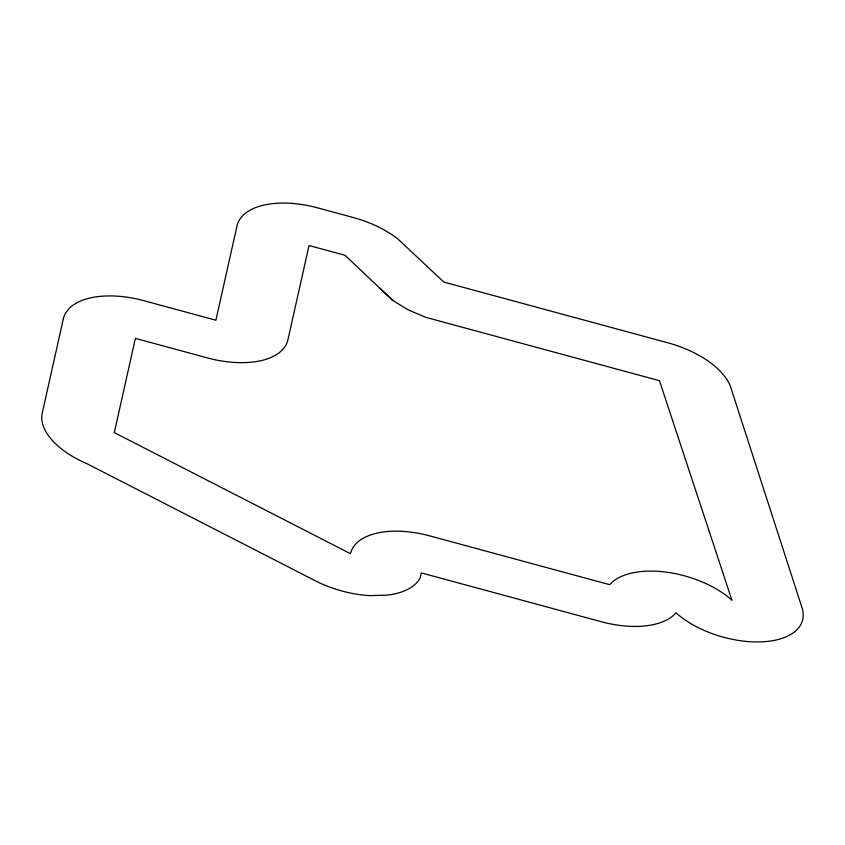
<?xml version="1.0" encoding="UTF-8"?>
<svg xmlns="http://www.w3.org/2000/svg" width="845" height="845" viewBox="0 0 845 845"><rect width="100%" height="100%" fill="white"/><g stroke="black" fill="none" stroke-linecap="round" stroke-linejoin="round"><path stroke-width="1.27" d="M392.682 300.366L408.082 309.819L425.922 317.371L659.459 380.683L731.928 600.203A73.409 37.919 16.1 0 0 609.72 584.687L429.587 535.846A73.409 37.919 16.1 0 0 350.474 553.697L114.297 432.608L135.401 338.38L207.447 357.91A74.677 38.574 16.1 0 0 287.934 339.753L309.038 245.515L345.056 255.285L392.682 300.366L379.648 288.029M63.343 318.84L42.25 413.078A74.677 38.574 16.1 0 0 87.5 463.968L315.407 580.811A74.043 38.247 16.1 0 0 370.078 595.63L387.316 595.134A74.043 38.247 16.1 0 0 420.197 577.779L421.296 572.899L601.418 621.74A73.409 37.919 16.1 0 0 675.979 612.826A73.409 37.919 16.1 0 0 760.151 641.894A73.409 37.919 16.1 0 0 802.486 609.16L731.548 389.83A74.994 38.733 16.1 0 0 667.941 342.827L443.805 282.061L397.942 239.05A74.677 38.574 16.1 0 0 353.495 217.598L317.477 207.828A74.677 38.574 16.1 0 0 236.98 225.985L215.887 320.223L143.84 300.683A74.677 38.574 16.1 0 0 63.343 318.84"/></g></svg>
